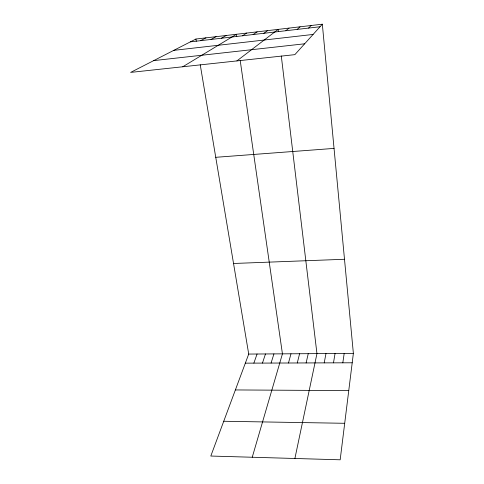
<?xml version="1.0" encoding="UTF-8"?>
<svg xmlns="http://www.w3.org/2000/svg" width="484" height="484" viewBox="0 0 484 484"><rect width="100%" height="100%" fill="white"/><g stroke="black" fill="none" stroke-linecap="round" stroke-linejoin="round"><path stroke-width="0.73" d="M322.332 24.2L294.859 54.65L130.626 72.406L195.923 39.035L322.332 24.2L353.374 353.387L340.173 459.8L210.806 456.043L248.716 354.064L200.237 64.765M342.817 362.825L344.184 353.441M333.488 362.855L335.049 353.501M324.213 362.885L325.974 353.562M294.895 458.487L316.953 353.623L281.301 55.999M306.106 362.946L308.248 353.677M297.267 362.976L299.59 353.737M288.482 363.006L290.987 353.792M252.243 457.247L282.438 353.846L240.197 60.446M271.07 363.067L273.932 353.901M262.443 363.097L265.48 353.955M253.864 363.121L257.071 354.01M308.556 28.084L311.151 25.513M297.164 29.415L300.056 26.814M285.863 30.734L289.045 28.108M236.888 60.917L278.112 29.391L278.373 31.563M263.841 33.299L267.579 30.625M253.12 34.552L257.125 31.853M242.472 35.792L246.743 33.069M182.758 66.768L236.434 34.279L236.743 36.415M221.412 38.242L226.197 35.483M210.994 39.458L216.033 36.675M200.654 40.662L205.942 37.855M190.387 41.86L320.033 26.747M173.762 50.36L313.094 34.443M153.706 60.609L304.66 43.79M215.743 157.306L334.045 148.4M233.536 263.484L344.499 259.267M248.716 354.064L353.374 353.387M245.34 363.151L352.207 362.788M235.381 389.941L348.758 390.606M223.735 421.261L344.705 423.294M195.923 39.035L196.298 41.255"/></g></svg>
